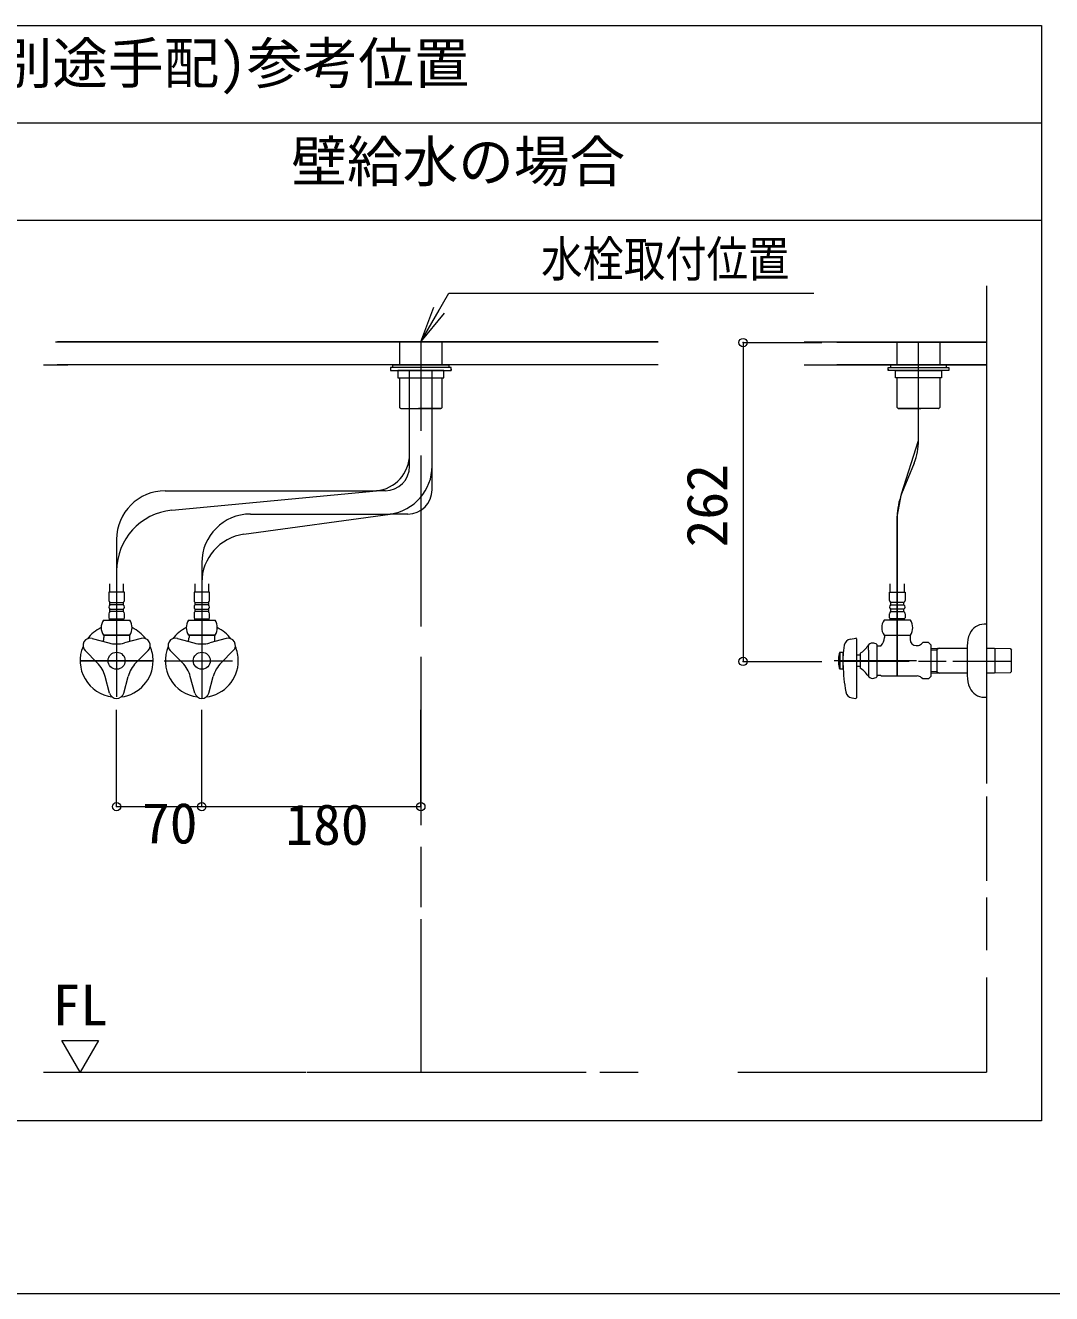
# Model space of a CAD drawing. Units: millimetres, scale not verified. Extents: x -1002 to 1014, y -687 to 676.
# Drawn here: x 357.4 to 726.4, y -687.1 to -231.2 of the extents above; entities that cross this region are included whole.
import ezdxf
from ezdxf.enums import TextEntityAlignment as Align

# ---------------------------------------------------------------- set-up
doc = ezdxf.new("R2010")
doc.units = ezdxf.units.MM
doc.header["$LTSCALE"] = 5
doc.header["$PDMODE"] = 32
doc.header["$PDSIZE"] = 3
doc.layers.add('F-0', color=7, linetype='Continuous', lineweight=15)
doc.styles.add('ＭＳ ゴシック', font='')
doc.styles.get('ＭＳ ゴシック').set_extended_font_data('MS Gothic')

msp = doc.modelspace()

# ---------------------------------------------------------------- linework, layer by layer
at = {"layer": 'F-0', "lineweight": 18}
for p, q in [((-21.079, -231.187), (722.671, -231.187)), ((-21.079, -266.187), (722.671, -266.187))]:
    msp.add_line(p, q, dxfattribs=at)
at = {"layer": 'F-0'}
for p, q in [((350.796, -301.187), (722.671, -301.187)), ((499.546, -344.937), (509.649, -327.437)), ((509.649, -327.437), (640.899, -327.437)), ((702.983, -324.812), (702.983, -345.213)), ((702.983, -324.812), (702.983, -389.031)), ((499.546, -344.937), (504.214, -332.477)), ((499.546, -344.937), (506.108, -333.57)), ((499.546, -344.937), (508.003, -334.664)), ((368.193, -344.937), (584.858, -344.937)), ((584.858, -344.937), (368.882, -344.937)), ((491.889, -344.937), (491.889, -353.25)), ((499.546, -344.961), (499.546, -376.974)), ((507.202, -353.25), (507.202, -344.937)), ((650.317, -345.213), (649.138, -345.213)), ((702.983, -345.213), (650.317, -345.213)), ((670.827, -353.25), (670.827, -344.937)), ((678.483, -380.364), (678.483, -344.937)), ((686.139, -344.937), (686.139, -353.25)), ((702.983, -345.213), (702.983, -370.056)), ((363.921, -353.25), (372.677, -353.25)), ((584.858, -353.25), (368.783, -353.25)), ((488.608, -354.125), (488.608, -355.218)), ((510.483, -354.125), (488.608, -354.125)), ((488.608, -355.218), (510.483, -355.218)), ((489.483, -353.25), (509.608, -353.25)), ((489.483, -354.125), (489.483, -353.25)), ((509.608, -354.125), (489.483, -354.125)), ((507.858, -355.218), (491.233, -355.218)), ((491.233, -355.218), (491.233, -357.843)), ((495.474, -385.405), (495.474, -355.104)), ((503.617, -389.517), (503.617, -355.258)), ((507.858, -357.843), (507.858, -355.218)), ((509.608, -353.25), (509.608, -354.125)), ((510.483, -355.218), (510.483, -354.125)), ((510.483, -354.781), (510.483, -355.218)), ((637.358, -353.25), (650.111, -353.25)), ((702.983, -353.25), (649.13, -353.25)), ((649.363, -353.25), (702.983, -353.25)), ((667.546, -355.218), (667.546, -354.125)), ((667.546, -354.125), (689.421, -354.125)), ((667.546, -354.781), (667.546, -355.218)), ((689.421, -355.218), (667.546, -355.218)), ((668.421, -353.25), (668.421, -354.125)), ((688.546, -353.25), (668.421, -353.25)), ((668.421, -354.125), (688.546, -354.125)), ((670.171, -355.218), (686.796, -355.218)), ((670.171, -357.843), (670.171, -355.218)), ((686.796, -355.218), (686.796, -357.843)), ((688.546, -354.125), (688.546, -353.25)), ((689.421, -354.125), (689.421, -355.218)), ((491.233, -357.843), (507.858, -357.843)), ((491.889, -357.843), (491.889, -368.518)), ((495.474, -385.405), (495.474, -357.843)), ((503.617, -389.517), (503.617, -357.843)), ((507.202, -368.518), (507.202, -357.843)), ((686.796, -357.843), (670.171, -357.843)), ((670.827, -368.518), (670.827, -357.843)), ((686.139, -357.843), (686.139, -368.518)), ((492.218, -368.846), (491.889, -368.518)), ((492.327, -368.956), (492.218, -368.846)), ((492.327, -368.956), (506.371, -368.956)), ((506.371, -368.956), (506.764, -368.956)), ((506.874, -368.846), (506.764, -368.956)), ((507.202, -368.518), (506.874, -368.846)), ((670.827, -368.518), (671.155, -368.846)), ((671.155, -368.846), (671.264, -368.956)), ((671.658, -368.956), (671.264, -368.956)), ((685.702, -368.956), (671.658, -368.956)), ((685.702, -368.956), (685.811, -368.846)), ((685.811, -368.846), (686.139, -368.518)), ((495.474, -389.721), (495.474, -385.405)), ((499.546, -385.827), (499.546, -447.307)), ((702.983, -384.149), (702.983, -401.127)), ((503.617, -398.103), (503.617, -389.517)), ((676.894, -388.548), (672.424, -399.629)), ((407.671, -398.471), (483.595, -398.471)), ((409.97, -405.49), (483.595, -398.471)), ((486.724, -398.471), (483.595, -398.471)), ((702.983, -396.858), (702.983, -413.461)), ((435.906, -414.106), (488.507, -406.853)), ((438.296, -406.853), (488.507, -406.853)), ((494.867, -406.853), (488.507, -406.853)), ((670.835, -407.813), (670.835, -465.031)), ((702.983, -406.583), (702.983, -498.705)), ((390.171, -415.971), (390.171, -427.266)), ((702.983, -422.712), (702.983, -503.662)), ((390.171, -427.266), (390.171, -472.591)), ((390.171, -427.266), (390.171, -472.591)), ((420.796, -424.353), (420.796, -431.442)), ((387.661, -431.908), (387.66, -434.931)), ((392.691, -434.931), (392.692, -431.908)), ((418.286, -431.908), (418.285, -434.931)), ((420.796, -431.442), (420.796, -473.125)), ((420.796, -431.442), (420.796, -473.125)), ((423.316, -434.931), (423.317, -431.908)), ((668.315, -434.931), (668.314, -431.908)), ((673.344, -431.908), (673.345, -434.931)), ((392.971, -434.931), (387.371, -434.931)), ((387.371, -434.931), (387.371, -437.884)), ((392.971, -437.884), (392.971, -434.931)), ((423.596, -434.931), (417.996, -434.931)), ((417.996, -434.931), (417.996, -437.884)), ((423.596, -437.884), (423.596, -434.931)), ((668.035, -434.931), (673.635, -434.931)), ((668.035, -437.884), (668.035, -434.931)), ((673.635, -434.931), (673.635, -437.884)), ((387.764, -438.65), (392.577, -438.65)), ((387.764, -439.525), (387.764, -438.65)), ((392.577, -439.525), (387.764, -439.525)), ((387.764, -441.056), (392.577, -441.056)), ((387.764, -441.931), (387.764, -441.056)), ((392.577, -441.931), (387.764, -441.931)), ((392.577, -438.65), (392.577, -439.525)), ((392.577, -441.056), (392.577, -441.931)), ((418.389, -438.65), (423.202, -438.65)), ((418.389, -439.525), (418.389, -438.65)), ((423.202, -439.525), (418.389, -439.525)), ((418.389, -441.056), (423.202, -441.056)), ((418.389, -441.931), (418.389, -441.056)), ((423.202, -441.931), (418.389, -441.931)), ((423.202, -438.65), (423.202, -439.525)), ((423.202, -441.056), (423.202, -441.931)), ((673.241, -438.65), (668.429, -438.65)), ((668.429, -438.65), (668.429, -439.525)), ((668.429, -439.525), (673.241, -439.525)), ((673.241, -441.056), (668.429, -441.056)), ((668.429, -441.056), (668.429, -441.931)), ((668.429, -441.931), (673.241, -441.931)), ((673.241, -439.525), (673.241, -438.65)), ((673.241, -441.931), (673.241, -441.056)), ((385.415, -444.993), (394.926, -444.993)), ((387.371, -442.696), (387.371, -444.118)), ((387.808, -444.556), (392.533, -444.556)), ((392.971, -444.118), (392.971, -442.696)), ((416.04, -444.993), (425.551, -444.993)), ((417.996, -442.696), (417.996, -444.118)), ((418.433, -444.556), (423.158, -444.556)), ((423.596, -444.118), (423.596, -442.696)), ((675.591, -444.993), (666.079, -444.993)), ((668.035, -444.118), (668.035, -442.696)), ((673.197, -444.556), (668.472, -444.556)), ((673.635, -442.696), (673.635, -444.118)), ((702.983, -446.437), (702.108, -446.437)), ((702.983, -446.437), (702.983, -472.556)), ((394.926, -450.375), (385.415, -450.375)), ((385.577, -450.375), (385.577, -451.255)), ((385.577, -450.375), (386.085, -450.375)), ((386.085, -450.375), (394.256, -450.375)), ((394.256, -450.375), (394.764, -450.375)), ((394.764, -450.375), (394.764, -451.255)), ((394.764, -451.255), (394.764, -451.906)), ((425.551, -450.375), (416.04, -450.375)), ((416.202, -450.375), (416.202, -451.255)), ((416.202, -450.375), (416.71, -450.375)), ((416.71, -450.375), (424.881, -450.375)), ((424.881, -450.375), (425.389, -450.375)), ((425.389, -450.375), (425.389, -451.255)), ((425.389, -451.255), (425.389, -451.906)), ((666.079, -450.375), (675.591, -450.375)), ((666.241, -450.375), (666.749, -450.375)), ((666.241, -450.375), (666.241, -451.255)), ((666.749, -450.375), (674.92, -450.375)), ((674.92, -450.375), (675.429, -450.375)), ((381.378, -451.558), (387.34, -453.155)), ((398.963, -451.558), (393.002, -453.155)), ((412.003, -451.558), (417.965, -453.155)), ((429.588, -451.558), (423.627, -453.155)), ((654.009, -451.773), (655.929, -451.503)), ((656.179, -451.72), (656.179, -472.873)), ((660.523, -455.767), (660.523, -453.837)), ((660.523, -455.767), (660.523, -463.357)), ((663.616, -465.28), (663.616, -453.844)), ((664.888, -454.312), (665.107, -454.093)), ((677.616, -454.093), (678.018, -454.093)), ((680.022, -452.995), (679.564, -453.453)), ((682.096, -452.995), (680.022, -452.995)), ((682.096, -452.995), (683.085, -453.984)), ((683.085, -465.14), (683.085, -453.984)), ((683.085, -455.127), (685.272, -455.08)), ((683.085, -455.641), (685.054, -455.594)), ((685.976, -455.056), (685.054, -455.588)), ((685.054, -455.08), (685.054, -464.044)), ((685.272, -455.08), (686.195, -455.056)), ((695.983, -454.223), (695.983, -464.901)), ((702.983, -455.056), (704.912, -455.056)), ((704.912, -455.056), (705.835, -455.08)), ((705.835, -455.08), (711.452, -455.2)), ((706.054, -455.588), (706.054, -455.08)), ((706.054, -464.044), (706.054, -455.588)), ((711.452, -455.2), (711.96, -455.736)), ((711.96, -455.737), (711.96, -455.736)), ((711.96, -455.953), (711.96, -455.737)), ((377.046, -459.562), (403.296, -459.562)), ((403.296, -459.562), (377.046, -459.562)), ((378.842, -455.949), (383.207, -460.314)), ((401.499, -455.949), (397.135, -460.314)), ((407.23, -459.562), (410.423, -459.562)), ((407.671, -459.562), (431.87, -459.562)), ((409.467, -455.949), (413.832, -460.314)), ((432.124, -455.949), (427.76, -460.314)), ((499.546, -458.127), (499.546, -518.623)), ((677.722, -459.562), (648.121, -459.562)), ((650.141, -456.5), (649.997, -457.046)), ((650.141, -456.5), (651.366, -456.5)), ((650.141, -456.5), (650.141, -462.625)), ((675.171, -459.814), (650.141, -459.814)), ((651.366, -462.625), (651.366, -456.5)), ((656.179, -457.484), (657.491, -457.484)), ((657.491, -456.937), (657.491, -462.187)), ((688.396, -459.814), (678.428, -459.814)), ((711.96, -459.814), (690.768, -459.814)), ((711.96, -463.171), (711.96, -455.953)), ((657.491, -461.64), (656.179, -461.64)), ((663.616, -464.812), (664.272, -464.812)), ((664.272, -464.812), (664.888, -464.812)), ((664.888, -464.812), (665.107, -465.031)), ((685.054, -463.53), (683.085, -463.483)), ((685.272, -464.044), (683.085, -463.997)), ((685.054, -463.536), (685.976, -464.068)), ((686.195, -464.068), (685.272, -464.044)), ((695.554, -464.068), (686.195, -464.068)), ((695.983, -464.068), (695.554, -464.068)), ((704.912, -464.068), (702.983, -464.068)), ((705.835, -464.044), (704.912, -464.068)), ((711.452, -463.924), (705.835, -464.044)), ((711.96, -463.388), (711.452, -463.924)), ((711.96, -463.387), (711.96, -463.171)), ((711.96, -463.388), (711.96, -463.387)), ((387.635, -471.179), (386.038, -465.217)), ((392.706, -471.179), (394.304, -465.217)), ((418.26, -471.179), (416.663, -465.217)), ((423.331, -471.179), (424.929, -465.217)), ((665.107, -465.031), (678.018, -465.031)), ((680.022, -466.129), (679.564, -465.672)), ((654.523, -472.892), (655.929, -473.09)), ((499.546, -488.621), (499.546, -516.164)), ((702.983, -508.428), (702.983, -538.74)), ((499.546, -526.493), (499.546, -548.158)), ((702.983, -544.65), (702.983, -563.599)), ((499.546, -552.428), (499.546, -607.437)), ((702.983, -573.436), (702.983, -607.437)), ((370.483, -596.07), (383.608, -596.07)), ((377.046, -607.437), (370.483, -596.07)), ((383.608, -596.07), (377.046, -607.437)), ((363.921, -607.437), (436.767, -607.437)), ((377.046, -607.437), (428.569, -607.437)), ((436.767, -607.437), (458.285, -607.437)), ((438.816, -607.437), (448.38, -607.437)), ((458.626, -607.437), (556.884, -607.437)), ((467.848, -607.437), (558.991, -607.437)), ((563.955, -607.437), (577.719, -607.437)), ((613.582, -607.437), (702.983, -607.437)), ((637.358, -607.437), (702.983, -607.437)), ((-1002.086, -687.064), (1002.034, -687.064))]:
    msp.add_line(p, q, dxfattribs=at)
at = {"layer": 'F-0', "color": 4, "lineweight": 9}
for p, q in [((615.397, -345.213), (615.397, -459.814)), ((615.397, -345.213), (643.727, -345.213)), ((615.397, -459.814), (643.727, -459.814)), ((390.171, -512.024), (390.171, -477.202)), ((420.796, -512.024), (420.796, -477.202)), ((499.546, -512.024), (499.546, -477.202)), ((390.171, -512.024), (420.796, -512.024)), ((420.796, -512.024), (499.546, -512.024))]:
    msp.add_line(p, q, dxfattribs=at)
at = {"layer": 'F-0', "lineweight": 18}
msp.add_lwpolyline([(722.671, -231.187), (722.671, -624.937), (350.796, -624.937)], dxfattribs=at)
at = {"layer": 'F-0'}
for points in [[(637.358, -344.937), (650.078, -344.937), (702.983, -344.937)], [(670.835, -465.031), (670.835, -407.813), (672.424, -399.629), (678.483, -380.364), (678.483, -344.937)], [(506.764, -368.956), (506.721, -368.956), (498.671, -368.956)], [(671.264, -368.956), (671.308, -368.956), (679.358, -368.956)], [(387.764, -444.556), (387.546, -444.775), (387.546, -444.993)], [(392.796, -444.993), (392.796, -444.775), (392.577, -444.556)], [(418.389, -444.556), (418.171, -444.775), (418.171, -444.993)], [(423.421, -444.993), (423.421, -444.775), (423.202, -444.556)], [(668.21, -444.993), (668.21, -444.775), (668.429, -444.556)], [(673.241, -444.556), (673.46, -444.775), (673.46, -444.993)], [(675.429, -450.375), (675.429, -451.255), (675.429, -451.906)], [(664.888, -454.312), (664.272, -454.312), (663.616, -454.312)], [(686.195, -455.056), (695.554, -455.056), (695.983, -455.056)], [(651.366, -462.625), (650.141, -462.625), (650.023, -462.187)], [(660.523, -463.357), (660.523, -465.031), (660.523, -465.177)], [(683.085, -465.14), (682.096, -466.129), (680.022, -466.129)], [(702.108, -472.687), (702.983, -472.687), (702.983, -472.556)]]:
    msp.add_lwpolyline(points, dxfattribs=at)
for centre in [(390.171, -459.562), (420.796, -459.562)]:
    msp.add_circle(centre, 3.062, dxfattribs=at)
for centre, radius, start, end in [((656.608, -380.364), 21.875, 338.02737, 0), ((482.349, -385.405), 13.125, 275.44583, 360), ((486.724, -389.721), 8.75, 270, 0), ((486.117, -389.517), 17.5, 277.84996, 0), ((407.671, -415.971), 17.5, 90, 180), ((494.867, -398.103), 8.75, 270, 0), ((692.71, -407.813), 21.875, 158.02737, 180), ((412.046, -427.266), 21.875, 95.44583, 180), ((438.296, -424.353), 17.5, 90, 180), ((438.296, -431.442), 17.5, 97.84996, 180), ((388.312, -437.884), 0.941, 180, 234.43222), ((388.312, -440.29), 0.941, 125.56778, 234.43222), ((388.312, -442.696), 0.941, 125.56778, 180), ((392.03, -437.884), 0.941, 305.56778, 0), ((392.03, -440.29), 0.941, 305.56778, 54.43222), ((392.03, -442.696), 0.941, 0, 54.43222), ((418.937, -437.884), 0.941, 180, 234.43222), ((418.937, -440.29), 0.941, 125.56778, 234.43222), ((418.937, -442.696), 0.941, 125.56778, 180), ((422.655, -437.884), 0.941, 305.56778, 0), ((422.655, -440.29), 0.941, 305.56778, 54.43222), ((422.655, -442.696), 0.941, 0, 54.43222), ((668.976, -437.884), 0.941, 180, 234.43222), ((668.976, -440.29), 0.941, 125.56778, 234.43222), ((668.976, -442.696), 0.941, 125.56778, 180), ((672.694, -437.884), 0.941, 305.56778, 0), ((672.694, -440.29), 0.941, 305.56778, 54.43222), ((672.694, -442.696), 0.941, 0, 54.43222), ((389.405, -447.684), 4.812, 146.00705, 213.99295), ((387.808, -444.118), 0.438, 180, 270), ((392.533, -444.118), 0.438, 270, 0), ((390.936, -447.684), 4.812, 326.00705, 33.99295), ((420.03, -447.684), 4.812, 146.00705, 213.99295), ((418.433, -444.118), 0.438, 180, 270), ((423.158, -444.118), 0.438, 270, 0), ((421.561, -447.684), 4.812, 326.00705, 33.99295), ((670.069, -447.684), 4.812, 146.00705, 213.99295), ((668.472, -444.118), 0.438, 180, 270), ((673.197, -444.118), 0.438, 270, 0), ((671.6, -447.684), 4.812, 326.00705, 33.99295), ((702.108, -452.125), 5.688, 90, 156.44354), ((390.171, -459.562), 13.125, 115.15066, 143.05689), ((381.458, -451.255), 4.119, 340.64106, 0), ((390.171, -459.562), 13.125, 36.94311, 64.84934), ((420.796, -459.562), 13.125, 115.15066, 143.05689), ((412.083, -451.255), 4.119, 340.64106, 0), ((420.796, -459.562), 13.125, 36.94311, 64.84934), ((662.122, -451.255), 4.119, 316.4444, 0), ((706.921, -454.223), 10.938, 156.44354, 180), ((390.171, -459.562), 13.125, 156.94311, 263.05689), ((380.699, -454.093), 2.625, 75, 225), ((390.171, -442.59), 10.938, 255, 285), ((396.952, -451.906), 2.188, 180, 199.83613), ((399.643, -454.093), 2.625, 315, 105), ((390.171, -459.562), 13.125, 0, 23.05689), ((420.796, -459.562), 13.125, 156.94311, 263.05689), ((411.324, -454.093), 2.625, 75, 225), ((420.796, -442.59), 10.938, 255, 285), ((427.577, -451.906), 2.188, 180, 199.83613), ((430.268, -454.093), 2.625, 315, 105), ((420.796, -459.562), 13.125, 0, 23.05689), ((684.14, -459.403), 32.812, 170.40851, 177.22136), ((654.375, -454.373), 2.625, 98.00409, 170.40851), ((655.96, -451.72), 0.219, 0, 98.00409), ((651.626, -448.228), 10.5, 303.95919, 326.04081), ((662.085, -455.406), 2.188, 45.573, 143.1301), ((677.616, -451.906), 2.188, 180, 270), ((678.018, -451.906), 2.188, 270, 315), ((375.473, -468.048), 10.938, 15, 45), ((390.171, -459.562), 13.125, 276.94311, 0), ((404.869, -468.048), 10.938, 135, 165), ((406.098, -468.048), 10.938, 15, 45), ((420.796, -459.562), 13.125, 276.94311, 0), ((435.494, -468.048), 10.938, 135, 165), ((660.641, -459.562), 10.938, 166.70293, 180), ((660.641, -459.562), 10.938, 180, 193.29707), ((660.641, -459.562), 10.938, 193.29707, 193.88654), ((716.991, -459.562), 65.648, 181.52753, 189.8029), ((651.626, -470.896), 10.5, 33.95919, 56.04081), ((706.921, -464.901), 10.938, 180, 203.55646), ((662.085, -463.718), 2.188, 216.8699, 314.427), ((678.018, -467.218), 2.188, 45, 90), ((702.108, -467), 5.688, 203.55646, 270), ((390.171, -470.5), 2.625, 195, 345), ((420.796, -470.5), 2.625, 195, 345), ((654.888, -470.292), 2.625, 189.8029, 262), ((655.96, -472.873), 0.219, 262, 0)]:
    msp.add_arc(centre, radius, start, end, dxfattribs=at)
at = {"layer": 'F-0', "color": 6}
for p in [(615.397, -345.213), (615.397, -459.814), (390.171, -512.024), (420.796, -512.024), (499.546, -512.024)]:
    msp.add_point(p, dxfattribs=at)

# ---------------------------------------------------------------- texts
at = {"layer": 'F-0', "style": 'ＭＳ ゴシック'}
for s, p in [('止水栓(別途手配)参考位置', (277.115, -256.503)), ('壁給水の場合', (453, -291.832)), ('70', (399.313, -529.654)), ('180', (450.833, -530.145)), ('FL', (367.114, -595.05))]:
    msp.add_text(s, height=14.66, dxfattribs=at).set_placement(p, align=Align.BOTTOM_LEFT)
at = {"layer": 'F-0', "style": 'ＭＳ ゴシック', "width": 0.85}
msp.add_text('水栓取付位置', height=12.83, dxfattribs=at).set_placement((542.8, -325.404), align=Align.BOTTOM_LEFT)
at = {"layer": 'F-0', "style": 'ＭＳ ゴシック'}
msp.add_text('262', height=14.66, rotation=90, dxfattribs=at).set_placement((614.102, -418.818), align=Align.BOTTOM_LEFT)

doc.saveas('drawing.dxf')
